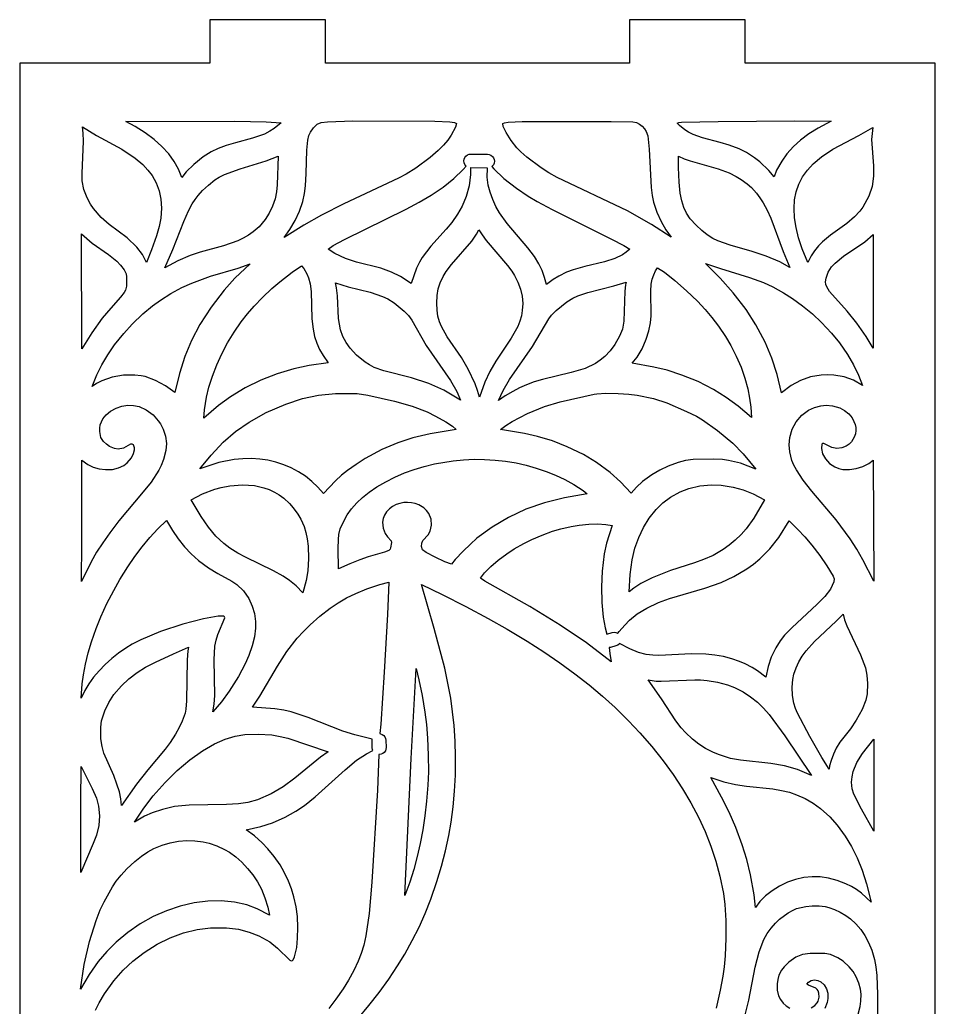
# Model space of a CAD drawing. Header units: millimetres. Extents: x 10 to 410, y 18 to 283.
# Drawn here: x 148 to 211.3, y 214.7 to 283 of the extents above; entities that cross this region are included whole.
import ezdxf

# ---------------------------------------------------------------- set-up
doc = ezdxf.new("R2010")
doc.units = ezdxf.units.MM
doc.layers.add('CUT', color=1, linetype='Continuous')

msp = doc.modelspace()

# ---------------------------------------------------------------- linework, layer by layer
at = {"layer": 'CUT'}
for points in [[(161.134, 160), (161.134, 157), (169.134, 157), (169.134, 160), (190.134, 160), (190.134, 157), (198.134, 157), (198.134, 160), (211.2679, 160), (211.2679, 280), (198.134, 280), (198.134, 283), (190.134, 283), (190.134, 280), (169.134, 280), (169.134, 283), (161.134, 283), (161.134, 280), (148, 280), (148, 160)], [(157.2808, 274.7212), (156.6661, 275.1821), (155.9837, 275.6144), (155.3217, 275.9719), (162.8561, 275.9832), (165.0272, 275.9405), (166.0571, 275.8722), (165.5849, 275.4819), (165.2912, 275.2901), (164.9189, 275.0976), (164.0908, 274.8135), (162.9035, 274.4998), (162.2739, 274.3048), (161.7227, 274.0934), (161.2324, 273.8567), (160.6715, 273.5095), (160.0217, 272.9943), (159.5031, 272.4834), (159.204, 272.0912), (158.9763, 272.6696), (158.68, 273.2016), (158.2945, 273.7251), (157.8268, 274.2329)], [(167.6863, 270.9759), (167.758, 271.5182), (167.7999, 272.3609), (167.8278, 273.9734), (167.9002, 274.6811), (167.979, 274.9875), (168.0892, 275.2369), (168.2976, 275.5316), (168.5488, 275.7842), (168.825, 275.8925), (169.2587, 275.9521), (171.0237, 275.9996), (176.6963, 275.9811), (177.7204, 275.9328), (178.0468, 275.8855), (178.1786, 275.8348), (178.1023, 275.5696), (177.8228, 275.024), (177.5832, 274.6692), (177.2851, 274.3179), (176.9154, 273.9475), (176.3712, 273.4742), (175.3672, 272.739), (174.6934, 272.3236), (174.1663, 272.046), (170.3865, 270.2598), (168.8506, 269.4921), (167.6218, 268.8026), (166.2702, 267.9339), (166.674, 268.4928), (167.0308, 269.1118), (167.3291, 269.7687), (167.5576, 270.4379)], [(184.0374, 272.7525), (183.0474, 273.4951), (182.6345, 273.8633), (182.3619, 274.1461), (181.9582, 274.66), (181.6124, 275.1969), (181.4077, 275.6201), (181.3904, 275.8329), (181.4939, 275.8813), (181.7556, 275.9209), (182.7161, 275.9593), (188.8744, 275.9659), (190.3588, 275.9306), (190.6239, 275.8892), (190.833, 275.7845), (191.01, 275.6436), (191.1685, 275.4672), (191.3006, 275.2638), (191.4135, 274.9725), (191.4945, 274.0493), (191.6285, 271.3899), (191.6957, 270.8534), (191.8055, 270.3769), (192.0312, 269.7036), (192.3187, 269.0602), (192.6585, 268.4655), (193.0246, 267.959), (191.6606, 268.8389), (190.0062, 269.7839), (185.1478, 272.1), (184.5541, 272.4233)], [(204.0781, 275.9906), (203.1812, 275.5081), (202.5319, 275.1011), (201.9591, 274.6745), (201.4628, 274.228), (201.0171, 273.7264), (200.6607, 273.2216), (200.3072, 272.5972), (200.1329, 272.1321), (199.777, 272.5721), (199.1558, 273.1686), (198.7876, 273.4606), (198.2192, 273.8157), (197.7218, 274.0631), (197.0316, 274.3321), (196.4069, 274.523), (195.193, 274.8397), (194.5348, 275.0552), (194.2269, 275.2187), (193.9602, 275.3983), (193.5938, 275.6875), (193.4214, 275.8591), (193.5585, 275.9007), (193.7421, 275.9107), (196.2709, 275.9553), (201.559, 276)], [(156.8542, 272.6101), (157.1463, 272.2228), (157.4304, 271.7141), (157.6289, 271.1724), (157.7463, 270.5904), (157.786, 269.9618), (157.7482, 269.2817), (157.6427, 268.7094), (157.451, 268.0472), (157.1047, 267.0848), (156.7481, 266.2121), (156.6497, 266.4555), (156.4824, 266.7607), (156.0846, 267.2798), (155.4191, 267.9093), (154.1778, 268.8421), (153.6265, 269.3327), (153.0971, 269.9407), (152.8837, 270.2556), (152.6497, 270.6899), (152.434, 271.2611), (152.3172, 271.8562), (152.3103, 272.3795), (152.4002, 274.6109), (152.3911, 275.1501), (152.3392, 275.5952), (153.3113, 274.9967), (155.0558, 274.0436), (155.9718, 273.434), (156.5016, 272.9834)], [(202.0753, 267.1577), (201.8238, 267.919), (201.6457, 268.6373), (201.5409, 269.3137), (201.5091, 269.95), (201.5498, 270.5477), (201.6627, 271.1089), (201.8478, 271.636), (202.1054, 272.1316), (202.4363, 272.5979), (202.8413, 273.0369), (203.4056, 273.5257), (204.1951, 274.0471), (205.9935, 275.0054), (206.9585, 275.5603), (206.8581, 274.7084), (207.0035, 272.9), (207.01, 272.1799), (206.9129, 271.4612), (206.6869, 270.8035), (206.267, 270.0409), (206.0517, 269.7567), (205.6984, 269.3743), (205.1594, 268.9004), (204.0338, 268.0952), (203.4663, 267.6326), (203.1909, 267.3553), (202.9225, 267.0234), (202.6951, 266.6773), (202.4532, 266.225)], [(160.1149, 270.5738), (160.3245, 270.8503), (160.639, 271.1959), (161.0441, 271.5716), (161.4798, 271.9241), (161.7806, 272.1123), (162.1423, 272.2897), (163.241, 272.7009), (165.0325, 273.2343), (165.8467, 273.5693), (165.7897, 271.578), (165.7426, 271.09), (165.6483, 270.6224), (165.4739, 270.1059), (165.2442, 269.6261), (164.961, 269.1844), (164.534, 268.6885), (164.1356, 268.3387), (163.8046, 268.1048), (163.4468, 267.896), (163.0624, 267.7135), (162.091, 267.3681), (160.4781, 266.9196), (159.7676, 266.6885), (158.9169, 266.3311), (158.015, 265.8525), (158.57, 267.121), (159.3382, 269.0476), (159.6656, 269.7921), (159.9189, 270.2678)], [(183.862, 266.1318), (183.5621, 266.624), (183.1154, 267.2302), (181.6853, 268.9026), (181.152, 269.6459), (180.9113, 270.0803), (180.6916, 270.5746), (180.5118, 271.0663), (180.3803, 271.5554), (180.308, 272.1043), (180.3158, 272.7394), (179.1619, 272.7535), (179.1572, 272.7542), (179.1469, 272.2882), (179.0471, 271.5049), (178.8616, 270.7885), (178.5792, 270.1107), (178.261, 269.5552), (177.8596, 268.9913), (177.4739, 268.5241), (176.4103, 267.3384), (175.8154, 266.5533), (175.6244, 266.2397), (175.4173, 265.8242), (175.0386, 264.7621), (174.303, 265.2547), (173.6849, 265.5527), (172.9439, 265.8124), (171.2826, 266.2421), (170.5178, 266.4832), (169.7712, 266.8399), (169.3139, 267.1471), (169.6483, 267.3781), (170.4416, 267.8143), (174.6931, 269.9096), (175.6077, 270.3912), (176.4375, 270.8748), (177.2603, 271.4294), (177.9974, 272.0238), (178.6501, 272.6382), (178.8551, 272.874), (178.8243, 272.8983), (178.7492, 272.9986), (178.7027, 273.1149), (178.6878, 273.2394), (178.7057, 273.3634), (178.7551, 273.4786), (178.8326, 273.577), (178.9329, 273.6521), (179.0492, 273.6986), (179.1737, 273.7135), (180.3275, 273.6994), (180.4515, 273.6815), (180.5667, 273.6321), (180.6652, 273.5546), (180.7402, 273.4543), (180.7868, 273.3379), (180.8016, 273.2135), (180.7837, 273.0895), (180.7344, 272.9743), (180.6569, 272.8759), (180.6312, 272.8566), (180.7661, 272.689), (181.4631, 272.0276), (182.3289, 271.3432), (183.1318, 270.7987), (183.765, 270.429), (184.7978, 269.8823), (188.9045, 267.8353), (189.7434, 267.3806), (190.1518, 267.1255), (189.9118, 266.9274), (189.645, 266.7548), (189.1288, 266.4912), (188.3995, 266.2678), (187.0409, 265.9376), (186.2465, 265.7125), (185.7929, 265.5479), (185.2586, 265.2729), (184.865, 265.0316), (184.4046, 264.7032), (184.2744, 265.1867), (184.1015, 265.6495)], [(197.512, 272.1698), (197.8514, 271.9624), (198.2696, 271.6512), (198.5586, 271.3908), (198.9128, 271.0056), (199.1559, 270.6871), (199.3807, 270.342), (199.6531, 269.8391), (199.8958, 269.2852), (200.7611, 266.9809), (201.2297, 265.8702), (200.5367, 266.2543), (199.5886, 266.6459), (198.6232, 266.9648), (197.0909, 267.403), (196.2328, 267.7153), (195.9002, 267.8783), (195.508, 268.124), (195.127, 268.4251), (194.7367, 268.7848), (194.3377, 269.2378), (194.0881, 269.6149), (193.8927, 270.0228), (193.7452, 270.4781), (193.6402, 270.9974), (193.5611, 271.7599), (193.5285, 272.7772), (193.5343, 273.5742), (193.9121, 273.3916), (194.3414, 273.234), (196.2746, 272.6803), (197.0232, 272.4132)], [(177.5394, 261.0819), (177.1391, 261.7979), (177.0096, 262.1105), (176.8962, 262.5119), (176.8373, 262.9287), (176.8204, 263.3955), (176.8421, 263.9213), (176.9144, 264.3863), (177.0485, 264.8188), (177.2571, 265.248), (177.4708, 265.5846), (177.8429, 266.0738), (179.2366, 267.6971), (179.5672, 268.1632), (179.7364, 268.484), (179.9511, 268.13), (180.2394, 267.7371), (181.7012, 266.0082), (181.9964, 265.6243), (182.1885, 265.3229), (182.4309, 264.8466), (182.6062, 264.3631), (182.7146, 263.8748), (182.756, 263.3834), (182.7305, 262.8908), (182.6672, 262.5213), (182.5659, 262.153), (182.4264, 261.7869), (181.9664, 260.9798), (180.9092, 259.3956), (180.4764, 258.6819), (180.1321, 257.9472), (179.7667, 256.8984), (179.6426, 257.3575), (179.4708, 257.8304), (178.9886, 258.8441), (178.5211, 259.6337)], [(154.7041, 266.311), (154.9693, 266.0394), (155.2237, 265.696), (155.3437, 265.4253), (155.3794, 265.2154), (155.3736, 264.5778), (155.3037, 264.3095), (155.2102, 264.1317), (154.9652, 263.8091), (154.29, 263.0662), (153.7031, 262.3712), (152.9694, 261.3578), (152.2935, 260.2371), (152.2553, 268.1981), (153.0083, 267.5538), (154.137, 266.7716)], [(203.7753, 264.5252), (203.7114, 264.7018), (203.6889, 264.8702), (203.7242, 265.1411), (203.8796, 265.5565), (204.1041, 265.9037), (204.3497, 266.1717), (204.9217, 266.643), (206.4103, 267.6474), (206.9824, 268.1421), (206.9814, 262.862), (206.9695, 260.2869), (206.4891, 261.1032), (205.841, 262.0211), (205.1734, 262.849), (203.9639, 264.2188)], [(155.1843, 261.3105), (155.775, 261.9572), (156.5111, 262.6614), (157.1718, 263.2092), (157.7342, 263.6167), (158.4478, 264.0647), (159.2109, 264.4738), (159.8836, 264.7844), (161.1753, 265.2723), (163.0844, 265.8324), (163.9233, 266.1214), (162.8688, 265.1234), (162.1239, 264.3028), (161.227, 263.1273), (160.4483, 261.9198), (159.8731, 260.8293), (159.406, 259.7109), (159.036, 258.5412), (158.7212, 257.2174), (158.0768, 257.693), (157.3886, 258.0617), (156.6745, 258.32), (156.396, 258.3808), (155.9508, 258.4323), (155.1711, 258.4156), (154.3948, 258.2782), (153.6797, 258.0312), (153.3044, 257.8359), (153.0094, 257.6338), (153.3289, 258.4395), (153.6651, 259.1299), (154.0768, 259.8275), (154.5547, 260.5212)], [(161.6109, 259.1307), (161.9644, 259.9027), (162.368, 260.6624), (162.8167, 261.4006), (163.3056, 262.1083), (163.7401, 262.6685), (164.196, 263.1962), (164.7819, 263.7976), (165.4216, 264.4055), (165.9625, 264.8703), (166.8228, 265.5403), (167.4729, 265.99), (167.6294, 265.8056), (167.8399, 265.4295), (167.9603, 265.1429), (168.069, 264.746), (168.1284, 264.2018), (168.1806, 262.3264), (168.2669, 261.6108), (168.3789, 261.0961), (168.5302, 260.6298), (168.7259, 260.1942), (168.9678, 259.7813), (169.3196, 259.2708), (167.992, 259.0893), (166.9487, 258.8695), (165.7868, 258.5253), (164.6622, 258.0849), (163.5875, 257.5536), (162.5725, 256.9358), (161.7382, 256.3258), (160.7161, 255.456), (160.7692, 256.0286), (160.9134, 256.9067), (161.0733, 257.5857), (161.3122, 258.3553)], [(191.5924, 262.0495), (191.6305, 262.5264), (191.6085, 264.2304), (191.6378, 264.7195), (191.7073, 265.0546), (191.8122, 265.3625), (191.9348, 265.6358), (192.078, 265.8529), (192.5485, 265.5468), (193.261, 264.9746), (194.0742, 264.2599), (194.8387, 263.5287), (195.3604, 262.9713), (195.8392, 262.403), (196.2833, 261.8181), (196.7687, 261.0976), (197.132, 260.4847), (197.5171, 259.738), (197.8447, 258.9833), (198.1126, 258.2248), (198.319, 257.4671), (198.4426, 256.8393), (198.521, 256.2176), (198.5601, 255.4878), (197.6483, 256.2808), (196.8268, 256.8886), (195.9509, 257.4332), (194.8888, 257.976), (193.7656, 258.4324), (192.7385, 258.758), (191.8277, 258.9809), (190.3307, 259.2578), (190.67, 259.6583), (191.0089, 260.2357), (191.2999, 260.9152), (191.4783, 261.4872)], [(198.1899, 262.968), (197.3073, 264.1226), (196.4036, 265.1396), (195.38, 266.1514), (196.4197, 265.7878), (198.4264, 265.176), (199.3977, 264.8253), (200.0373, 264.5251), (200.7889, 264.1103), (201.3982, 263.7229), (202.1044, 263.2123), (202.7786, 262.6564), (203.4156, 262.0607), (204.1049, 261.322), (204.6437, 260.6572), (205.2046, 259.8524), (205.6214, 259.1431), (205.974, 258.4217), (206.2518, 257.7148), (205.6283, 258.0809), (204.9673, 258.3135), (204.2611, 258.432), (203.8239, 258.4495), (203.3859, 258.427), (202.6529, 258.2995), (201.9509, 258.0597), (201.3195, 257.7175), (200.6364, 257.204), (200.3423, 258.4767), (199.982, 259.5984), (199.5163, 260.702), (198.8764, 261.905)], [(173.8654, 263.4247), (174.569, 262.8387), (174.855, 262.5486), (175.0946, 262.2269), (176.0875, 260.4788), (177.7652, 258.0624), (178.203, 257.2978), (178.4551, 256.6895), (177.2986, 257.3892), (176.2685, 257.854), (175.0767, 258.2404), (173.1654, 258.7206), (172.5035, 258.9599), (172.1681, 259.1261), (171.8598, 259.318), (171.2624, 259.8082), (170.8238, 260.2814), (170.5475, 260.6774), (170.332, 261.0998), (170.1729, 261.5595), (170.0316, 262.3424), (169.9637, 263.9032), (169.8942, 264.4559), (169.8168, 264.8058), (170.6886, 264.5355), (172.2197, 264.1565), (173.0729, 263.8624), (173.4311, 263.6909)], [(184.7568, 262.5733), (185.0632, 262.8851), (185.807, 263.5023), (186.22, 263.7557), (186.5615, 263.9129), (187.2669, 264.1456), (189.056, 264.5922), (189.9133, 264.8568), (189.8691, 264.6743), (189.8274, 264.2272), (189.7447, 262.167), (189.6479, 261.5998), (189.4557, 261.111), (189.1319, 260.5352), (188.8084, 260.0986), (188.4351, 259.7129), (188.1221, 259.4563), (187.7803, 259.2278), (187.0716, 258.8801), (186.0981, 258.5997), (184.1248, 258.1302), (183.5404, 257.9538), (183.0202, 257.7619), (182.5385, 257.5453), (182.0645, 257.2929), (181.5554, 256.9826), (181.0966, 256.6639), (181.4094, 257.3522), (181.8487, 258.1176), (183.4431, 260.4057), (184.5679, 262.3198)], [(165.0371, 255.8362), (166.378, 256.4242), (167.531, 256.8089), (168.6483, 257.0483), (169.8091, 257.1599), (171.3121, 257.1536), (172.0548, 257.049), (173.8942, 256.6361), (175.1197, 256.2885), (176.1498, 255.8823), (176.7249, 255.5924), (177.4391, 255.1846), (177.8954, 254.887), (178.1683, 254.6607), (176.3662, 254.3559), (175.1641, 254.081), (174.13, 253.7533), (173.0304, 253.2822), (171.8783, 252.6583), (171.2402, 252.2526), (170.6504, 251.8345), (170.2396, 251.5079), (169.8158, 251.1234), (168.9803, 250.2357), (168.5952, 250.6757), (168.1801, 251.0727), (167.736, 251.4311), (167.258, 251.743), (166.7588, 252.0092), (166.24, 252.23), (165.7034, 252.4049), (165.1512, 252.534), (164.5852, 252.6169), (164.0075, 252.6535), (163.4202, 252.6438), (162.8249, 252.5874), (161.7687, 252.3757), (160.451, 251.9421), (161.2185, 252.888), (162.06, 253.7788), (162.9195, 254.5212), (163.8613, 255.1808)], [(184.8194, 253.8725), (183.7788, 254.1906), (182.8838, 254.3898), (181.2153, 254.6563), (181.5875, 254.9395), (182.0251, 255.2172), (183.0923, 255.7717), (184.2737, 256.2557), (185.3466, 256.5771), (187.6936, 257.1136), (187.8819, 257.1365), (188.5133, 257.1685), (189.3496, 257.1651), (190.0862, 257.1153), (190.6599, 257.0415), (191.7976, 256.7991), (192.7161, 256.5004), (194.0791, 255.9216), (194.7578, 255.5855), (195.1796, 255.3423), (196.2297, 254.5982), (197.2698, 253.7218), (197.9943, 252.9849), (198.8727, 251.9287), (197.7983, 252.3345), (196.9879, 252.5283), (196.5595, 252.5812), (195.9167, 252.616), (194.5386, 252.5922), (194.004, 252.5205), (193.499, 252.3898), (192.8056, 252.1252), (192.236, 251.8559), (191.6826, 251.5277), (191.0416, 251.0649), (190.6214, 250.6886), (190.2447, 250.2682), (189.5087, 251.0542), (188.7972, 251.6974), (187.8607, 252.381), (186.9513, 252.9258), (185.8381, 253.4718)], [(153.4819, 251.9481), (153.9262, 251.8955), (154.3989, 251.911), (154.8205, 252.0064), (155.2014, 252.1856), (155.4319, 252.3558), (155.7235, 252.6988), (155.8662, 252.9955), (155.9296, 253.262), (155.9302, 253.3874), (155.8514, 253.5944), (155.7642, 253.6591), (155.6518, 253.6556), (155.1595, 253.3841), (154.8065, 253.3136), (154.5574, 253.347), (154.204, 253.4941), (153.9845, 253.6502), (153.7899, 253.8359), (153.5989, 254.116), (153.5307, 254.521), (153.5309, 254.763), (153.5673, 254.9877), (153.6399, 255.2012), (153.7479, 255.4032), (153.9758, 255.6821), (154.2814, 255.9284), (154.6626, 256.136), (155.0629, 256.276), (155.4605, 256.3405), (155.8537, 256.3307), (156.2406, 256.247), (156.7435, 256.0204), (157.2099, 255.6745), (157.5718, 255.2749), (157.7225, 255.0528), (157.9077, 254.6984), (158.0729, 254.2001), (158.1376, 253.6909), (158.0996, 253.2077), (157.9428, 252.5866), (157.7742, 252.1714), (157.6083, 251.8495), (157.0705, 251.0314), (156.5391, 250.3604), (154.8552, 248.3593), (154.2169, 247.5221), (153.7337, 246.8353), (153.3063, 246.1723), (152.9295, 245.5255), (152.2606, 244.16), (152.2902, 246.8849), (152.2931, 252.5552), (152.7042, 252.2523), (153.0759, 252.0665)], [(202.7484, 250.3991), (202.1443, 251.1667), (201.6749, 251.8664), (201.495, 252.2077), (201.3623, 252.5308), (201.2091, 253.1117), (201.1698, 253.6168), (201.2168, 254.1075), (201.3863, 254.6857), (201.6661, 255.2068), (202.0421, 255.6511), (202.5, 255.9996), (202.9159, 256.1968), (203.3686, 256.3115), (203.7286, 256.3377), (204.1614, 256.3036), (204.6744, 256.1604), (205.006, 255.9836), (205.2884, 255.7502), (205.5184, 255.4615), (205.652, 255.2258), (205.739, 255.0069), (205.7822, 254.7972), (205.7844, 254.5864), (205.7462, 254.3634), (205.6667, 254.1264), (205.4761, 253.8164), (205.31, 253.6494), (205.1194, 253.517), (204.8017, 253.389), (204.465, 253.3525), (204.1296, 253.4152), (203.5626, 253.702), (203.4933, 253.6954), (203.4366, 253.6444), (203.397, 253.3634), (203.4764, 252.9875), (203.6737, 252.6364), (203.9685, 252.3198), (204.3311, 252.0752), (204.5988, 251.967), (204.8889, 251.9072), (205.3434, 251.895), (205.8127, 251.9626), (206.2621, 252.1006), (206.6721, 252.3063), (206.9811, 252.5436), (207.0141, 244.1838), (206.2696, 245.6605), (205.8456, 246.3825), (205.3793, 247.1032), (204.4217, 248.4088)], [(170.6296, 248.7553), (170.9331, 249.1793), (171.2883, 249.5848), (171.6955, 249.9717), (172.1552, 250.3402), (172.6674, 250.6902), (173.2956, 251.0578), (173.9312, 251.3782), (174.5875, 251.6616), (175.262, 251.908), (175.9521, 252.1172), (176.6552, 252.2892), (177.9453, 252.505), (178.671, 252.5728), (179.3998, 252.6032), (180.1292, 252.5964), (180.8566, 252.5522), (181.5793, 252.4708), (182.2947, 252.3519), (183.0003, 252.1958), (183.6934, 252.0024), (184.3716, 251.7716), (185.0321, 251.5034), (185.6723, 251.1981), (186.2898, 250.8556), (186.9268, 250.4436), (187.2032, 250.2219), (185.6496, 249.9507), (184.2706, 249.6013), (182.9782, 249.147), (181.7709, 248.5865), (180.6438, 247.9179), (179.5954, 247.1402), (179.139, 246.7452), (178.6357, 246.2602), (178.0916, 245.677), (177.8352, 245.3447), (177.3786, 245.5135), (176.702, 245.8284), (176.0866, 246.1578), (175.8253, 246.3413), (175.7649, 246.5761), (175.7809, 246.8039), (175.8673, 246.9875), (176.2215, 247.3781), (176.3575, 247.6403), (176.4542, 248.0508), (176.4273, 248.4711), (176.27, 248.8686), (176.1197, 249.0735), (175.9286, 249.2528), (175.5838, 249.4591), (175.3344, 249.5492), (175.0722, 249.6044), (174.8029, 249.6246), (174.532, 249.6093), (174.2651, 249.5579), (174.0078, 249.4697), (173.7662, 249.3437), (173.5469, 249.1793), (173.3558, 248.9748), (173.2107, 248.7437), (173.1197, 248.5067), (173.0752, 248.2502), (173.1072, 247.8506), (173.2536, 247.4766), (173.407, 247.2531), (173.6623, 246.9679), (173.6957, 246.8577), (173.6303, 246.4733), (173.588, 246.3817), (173.5076, 246.3094), (173.2059, 246.1813), (172.0759, 245.8565), (171.5136, 245.6638), (170.8188, 245.3868), (170.028, 245.0254), (170.0026, 246.4463), (170.0163, 247.0585), (170.0543, 247.4065), (170.1526, 247.7981), (170.3218, 248.1995)], [(162.5107, 246.4653), (162.1027, 246.7744), (161.5481, 247.2954), (161.0332, 247.9119), (160.5263, 248.6538), (159.8402, 249.8026), (160.6372, 250.2242), (161.4876, 250.5423), (161.9272, 250.6605), (162.5181, 250.7735), (163.3922, 250.8442), (164.2193, 250.7911), (164.8687, 250.6436), (165.2428, 250.5076), (165.599, 250.3386), (165.9358, 250.1376), (166.2524, 249.9061), (166.64, 249.5521), (166.9033, 249.2543), (167.2151, 248.8166), (167.4178, 248.4596), (167.6435, 247.9475), (167.7777, 247.5383), (167.8699, 247.1056), (167.9286, 246.594), (167.9521, 245.744), (167.8979, 244.8822), (167.7941, 244.2258), (167.5672, 243.3752), (167.0955, 243.8511), (166.6473, 244.2191), (166.204, 244.5178), (165.5354, 244.9023), (163.598, 245.832), (163.0813, 246.1068)], [(191.9822, 249.133), (192.4511, 249.5947), (192.9683, 249.9847), (193.6443, 250.3574), (194.2469, 250.5877), (195.0083, 250.7663), (195.8017, 250.8371), (196.4797, 250.8126), (197.3045, 250.6815), (197.9938, 250.4866), (198.6785, 250.2129), (199.4569, 249.8023), (198.7355, 248.5455), (198.1976, 247.789), (197.856, 247.4138), (197.4435, 247.0218), (197.0248, 246.667), (196.6004, 246.3587), (195.9114, 245.9609), (195.2476, 245.6678), (194.6311, 245.445), (192.964, 244.9171), (191.6989, 244.4174), (190.9185, 244.0154), (190.4423, 243.7026), (190.1057, 243.4432), (190.1804, 244.6327), (190.3223, 245.6511), (190.5143, 246.4519), (190.7737, 247.1931), (191.1026, 247.882), (191.5036, 248.5254)], [(152.9594, 239.9932), (153.2853, 240.9163), (153.6071, 241.7102), (154.0282, 242.6321), (154.4944, 243.5411), (154.9271, 244.3034), (155.4663, 245.1656), (155.955, 245.8753), (156.4655, 246.5521), (156.9949, 247.1907), (157.5404, 247.7857), (158.145, 248.3842), (158.5525, 247.6791), (158.9447, 247.0977), (159.3745, 246.561), (159.8446, 246.0681), (160.3621, 245.612), (161.0523, 245.1066), (161.6942, 244.7116), (162.6659, 244.1814), (163.0105, 243.9472), (163.4673, 243.5152), (163.8214, 242.986), (164.0611, 242.4563), (164.2169, 241.9393), (164.2923, 241.3944), (164.2944, 240.9364), (164.2235, 240.3347), (164.0701, 239.6986), (163.8331, 239.027), (163.5831, 238.4635), (163.115, 237.5865), (162.4825, 236.5746), (161.939, 235.8353), (161.3342, 235.154), (161.4263, 235.6781), (161.4736, 236.2763), (161.4446, 238.7381), (161.4906, 239.6731), (161.5654, 240.0889), (161.6836, 240.4805), (162.1836, 241.6529), (162.1536, 241.7203), (162.0981, 241.7506), (161.7125, 241.7491), (160.6926, 241.5796), (159.262, 241.216), (157.726, 240.7059), (156.3574, 240.1257), (155.7712, 239.822), (155.33, 239.5565), (154.8321, 239.2098), (154.3542, 238.8274), (153.9036, 238.4166), (153.4851, 237.9826), (153.1071, 237.5337), (152.774, 237.075), (152.4934, 236.6145), (152.2332, 236.098), (152.3137, 237.0889), (152.3942, 237.6939), (152.5362, 238.4427), (152.7255, 239.2109)], [(194.4288, 239.158), (192.1631, 239.0472), (191.7519, 239.0596), (191.291, 239.114), (190.7702, 239.2483), (190.1592, 239.4973), (189.4571, 239.8782), (189.4196, 239.8284), (189.3209, 239.7512), (189.2055, 239.7023), (188.8249, 239.5967), (188.7399, 239.5847), (188.7753, 239.1659), (188.881, 238.5985), (187.1703, 239.9036), (185.3452, 241.1372), (183.2463, 242.422), (180.1391, 244.1892), (179.8354, 244.3914), (180.1093, 244.7431), (180.5607, 245.1956), (181.0726, 245.6384), (181.6649, 246.0784), (182.1709, 246.407), (182.8354, 246.7857), (183.3871, 247.0605), (184.0937, 247.3659), (184.8107, 247.6255), (185.3853, 247.798), (186.097, 247.9665), (186.6553, 248.0614), (187.3313, 248.1275), (187.9308, 248.1348), (188.4968, 248.0991), (188.9421, 248.0169), (188.5513, 246.795), (188.3893, 246.0604), (188.2454, 244.8682), (188.1992, 243.7929), (188.227, 242.708), (188.3216, 241.693), (188.4523, 240.9398), (188.5683, 240.5217), (188.9489, 240.6273), (189.073, 240.6448), (189.1973, 240.6295), (189.3135, 240.5826), (189.3278, 240.5718), (189.4173, 240.6962), (189.8071, 241.1464), (190.1342, 241.4737), (190.6578, 241.9078), (191.3324, 242.3189), (192.1473, 242.7029), (192.897, 242.9852), (195.3439, 243.7027), (196.483, 244.0957), (197.3587, 244.4937), (198.2515, 245.0344), (198.7093, 245.3642), (199.1373, 245.719), (199.8276, 246.4135), (200.4474, 247.2069), (201.162, 248.3603), (201.7782, 247.757), (202.2529, 247.2406), (202.7324, 246.6714), (203.2849, 245.9555), (203.7779, 245.2464), (204.2116, 244.5325), (204.2914, 244.3399), (204.2559, 244.1314), (204.0225, 243.6213), (203.6424, 243.1132), (203.1192, 242.5818), (201.3482, 240.9569), (200.8551, 240.4375), (200.5482, 240.0527), (200.2418, 239.5705), (199.9311, 238.9276), (199.7172, 238.2879), (199.5663, 237.5501), (198.9798, 237.9747), (198.6244, 238.1979), (198.1292, 238.4589), (197.7394, 238.6282), (197.1998, 238.8162), (196.6358, 238.9627), (196.042, 239.0689), (195.4197, 239.1345)], [(201.3793, 236.8369), (201.4187, 237.3724), (201.4914, 237.7367), (201.652, 238.1874), (201.8436, 238.608), (202.0658, 238.9908), (202.3436, 239.3696), (202.9214, 240.0012), (204.429, 241.4226), (204.9036, 241.9076), (205.0074, 241.5102), (205.162, 241.0905), (206.1027, 239.079), (206.4416, 238.192), (206.5421, 237.6706), (206.5871, 237.0953), (206.5626, 236.3985), (206.479, 235.9389), (206.225, 235.3103), (205.8112, 234.569), (205.4032, 233.9712), (204.6829, 233.0433), (204.4301, 232.6412), (204.2354, 232.2227), (204.0715, 231.7844), (203.9657, 231.398), (203.94, 231.1703), (203.4331, 231.9864), (202.5996, 233.4446), (201.7515, 235.0465), (201.6101, 235.3649), (201.4988, 235.7377), (201.4062, 236.2793)], [(153.6387, 234.5267), (153.8698, 235.2091), (154.155, 235.7872), (154.5106, 236.3351), (155.0281, 236.9499), (155.533, 237.4243), (156.1034, 237.8621), (156.6945, 238.2354), (157.3721, 238.5822), (158.6179, 239.163), (159.6649, 239.603), (159.6045, 239.3582), (159.5612, 238.7275), (159.5201, 235.9072), (159.4827, 235.3357), (159.4198, 235.0459), (159.2209, 234.5084), (159.0113, 234.0545), (158.7604, 233.5981), (158.3893, 233.0251), (158.0469, 232.5655), (156.8585, 231.1413), (156.0741, 230.1506), (155.0233, 228.6562), (154.987, 229.1367), (154.8848, 229.6059), (154.7181, 230.1409), (154.4905, 230.7328), (153.8213, 232.2939), (153.685, 232.745), (153.605, 233.273), (153.594, 234.0768)], [(176.0006, 235.1141), (176.1037, 234.2758), (176.1778, 233.325), (176.2272, 232.1482), (176.2364, 230.9868), (176.209, 230.0748), (176.1184, 228.9698), (176.0001, 227.9472), (175.8533, 226.9722), (175.6764, 226.0359), (175.4678, 225.1292), (175.2252, 224.243), (174.9469, 223.368), (174.6099, 222.4449), (175.0454, 231.9098), (175.3963, 238.1452), (175.5908, 237.3632), (175.8091, 236.2784)], [(195.4984, 237.3102), (196.223, 237.1894), (196.9091, 237.0136), (197.4013, 236.8272), (198.001, 236.5144), (198.5085, 236.1832), (198.987, 235.8139), (199.4083, 235.4004), (199.7945, 234.9501), (200.8732, 233.4757), (202.7116, 230.7311), (201.7517, 231.1601), (200.8556, 231.411), (199.9026, 231.5736), (197.8117, 231.8033), (197.118, 231.92), (196.2806, 232.1859), (195.8862, 232.3542), (195.3871, 232.6139), (194.9206, 232.9133), (194.4884, 233.2514), (194.0061, 233.7066), (193.7024, 234.0364), (193.3384, 234.5167), (192.3465, 236.0413), (191.43, 237.3533), (191.971, 237.2737), (192.3203, 237.2576), (194.6478, 237.351), (195.0441, 237.3493)], [(159.7551, 231.8178), (160.6204, 232.4394), (161.4625, 232.9255), (162.2029, 233.2462), (162.8831, 233.4565), (163.566, 233.5718), (164.4858, 233.6022), (165.4263, 233.5434), (166.0079, 233.4454), (166.5226, 233.3123), (169.312, 232.3862), (168.7836, 232.0102), (167.0133, 230.5477), (166.2034, 229.9455), (165.3754, 229.4671), (164.4286, 229.0592), (163.7565, 228.8686), (163.1161, 228.7792), (162.2839, 228.7347), (159.7091, 228.6863), (158.6988, 228.5853), (157.8668, 228.3923), (157.1567, 228.1589), (156.627, 227.922), (155.9201, 227.5227), (156.5703, 228.4831), (157.23, 229.3311), (158.0392, 230.2445), (158.8876, 231.0798)], [(205.5201, 230.6407), (205.6034, 231.0105), (205.8538, 231.6355), (206.2398, 232.2527), (207.0214, 233.25), (207.0212, 228.9575), (207.0193, 226.8986), (206.1707, 228.4175), (205.6532, 229.4494), (205.5262, 229.8215), (205.4879, 230.2802)], [(153.4518, 228.6185), (153.508, 227.9556), (153.4653, 227.2851), (153.2949, 226.6084), (153.0787, 226.0365), (152.2259, 224.0335), (152.2223, 228.9446), (152.2534, 231.3521), (153.0047, 229.8473), (153.2961, 229.1744)], [(200.6503, 229.7117), (201.1923, 229.578), (201.6859, 229.4101), (202.2708, 229.1425), (202.8297, 228.8175), (203.3299, 228.4619), (203.9837, 227.8824), (204.5004, 227.3104), (205.0518, 226.5553), (205.4798, 225.8334), (205.8662, 225.0429), (206.2103, 224.1843), (206.5117, 223.2584), (206.8506, 221.9911), (206.1641, 222.5961), (205.817, 222.8626), (205.4788, 223.0686), (205.0901, 223.2529), (204.4854, 223.4823), (203.9001, 223.6391), (203.3264, 223.7237), (202.7567, 223.7359), (202.187, 223.6774), (201.6, 223.5473), (201.0542, 223.3562), (200.5128, 223.0924), (199.9982, 222.7707), (199.5368, 222.4088), (199.1509, 222.0223), (198.8521, 221.6196), (198.7602, 222.4922), (198.5121, 223.8634), (198.2524, 224.9226), (197.929, 225.9555), (197.4809, 227.1436), (197.0153, 228.2052), (196.4948, 229.2506), (195.7561, 230.5915), (196.6589, 230.2944), (197.4547, 230.1119), (198.2196, 230.0019), (200.0372, 229.817)], [(153.8284, 222.0117), (154.4007, 223.043), (154.6581, 223.4247), (155.0002, 223.8511), (155.4023, 224.2804), (155.9562, 224.7913), (156.4139, 225.1562), (156.8608, 225.4615), (157.2739, 225.6883), (157.8341, 225.9176), (158.4, 226.0855), (158.9685, 226.1922), (159.5371, 226.238), (160.103, 226.2227), (160.6638, 226.1466), (161.0794, 226.0495), (161.6249, 225.8668), (162.1578, 225.6231), (162.4877, 225.4308), (162.9234, 225.1152), (163.3451, 224.7415), (163.7429, 224.32), (164.1074, 223.8613), (164.4287, 223.3761), (164.6976, 222.875), (164.9439, 222.2731), (165.1467, 221.6288), (165.257, 221.0902), (164.4111, 221.5278), (163.7031, 221.7913), (162.8362, 221.9902), (161.9296, 222.0786), (160.9966, 222.0594), (160.0483, 221.9362), (159.0959, 221.713), (158.149, 221.3923), (157.2215, 220.9789), (156.323, 220.4756), (155.4648, 219.8856), (154.659, 219.2133), (154.0157, 218.5715), (153.4265, 217.8738), (152.7981, 216.9701), (152.1984, 215.9745), (152.4549, 217.6812), (152.816, 219.2568), (153.2768, 220.7092), (153.567, 221.44)]]:
    msp.add_lwpolyline(points, close=True, dxfattribs=at)
for points in [[(153.2284, 214.5196), (153.4955, 215.0286), (153.8599, 215.6388), (154.5091, 216.5479), (155.1381, 217.2674), (155.8182, 217.9079), (156.6053, 218.5081), (157.4932, 219.0661), (158.3947, 219.5161), (159.3151, 219.8607), (160.2669, 220.1014), (161.184, 220.21), (162.2834, 220.213), (163.1212, 220.1088), (163.8435, 219.9126), (164.5322, 219.6415), (165.2714, 219.2272), (165.8186, 218.806), (166.671, 217.9623), (166.7652, 217.9129), (166.8533, 217.9397), (166.9032, 218.0018), (166.9855, 218.2081), (167.1413, 218.8429), (167.2038, 219.4924), (167.2175, 220.2347), (167.1832, 220.9869), (167.1007, 221.6673), (166.9464, 222.3503), (166.777, 222.8986), (166.5723, 223.4288), (166.2682, 224.0647), (165.9853, 224.5543), (165.5869, 225.1344), (165.1402, 225.6771), (164.7464, 226.0859), (164.216, 226.5568), (163.6518, 226.9782), (164.6673, 227.2194), (165.4645, 227.4756), (166.3412, 227.8562), (167.0717, 228.2661), (167.68, 228.675), (168.423, 229.2537), (170.4844, 231.1275), (171.2743, 231.7939), (171.9555, 232.2465), (172.4118, 232.4633), (172.3821, 232.529), (172.3619, 232.6527), (172.3465, 233.1477), (172.3573, 233.2557), (171.1543, 233.5554), (170.3238, 233.8162), (167.9353, 234.758), (166.7622, 235.1473), (166.2593, 235.2652), (165.6383, 235.3594), (164.0804, 235.4547), (164.5975, 236.2284), (165.8144, 238.3111), (166.4575, 239.314), (167.175, 240.2421), (167.6031, 240.7077), (168.0725, 241.1631), (168.74, 241.7472), (169.4438, 242.3006), (170.0066, 242.6833), (170.5873, 243.0197), (171.2234, 243.3333), (171.9916, 243.6577), (172.8892, 243.9575), (173.5005, 244.0991), (173.4097, 241.873), (173.1883, 237.8814), (172.9562, 234.2911), (172.8919, 233.6343), (172.9361, 233.6299), (173.0533, 233.5856), (173.155, 233.5124), (173.2343, 233.4154), (173.2859, 233.3012), (173.3061, 233.1775), (173.3215, 232.6825), (173.309, 232.5578), (173.2647, 232.4406), (173.1915, 232.3389), (173.0945, 232.2596), (172.9803, 232.208), (172.8566, 232.1878), (172.8207, 232.1914), (172.7119, 229.7189), (172.3265, 223.3679), (172.1383, 221.1949), (171.9142, 219.6513), (171.7672, 219.0005), (171.5951, 218.4289), (171.392, 217.8994), (171.0962, 217.2626), (170.7254, 216.5878), (170.35, 215.9891), (169.8452, 215.2676), (169.3552, 214.6296)], [(171.3725, 213.925), (172.1345, 214.8335), (172.8449, 215.7448), (173.5043, 216.6595), (174.1138, 217.5793), (174.6068, 218.389), (175.1237, 219.3198), (175.5918, 220.2569), (176.0125, 221.2029), (176.3985, 222.1912), (176.8192, 223.4074), (177.1415, 224.4735), (177.4157, 225.5301), (177.6434, 226.5846), (177.8054, 227.5106), (177.9485, 228.5759), (178.0483, 229.6569), (178.1057, 230.7582), (178.1211, 232.0229), (178.0913, 233.1221), (178.0184, 234.2004), (177.9177, 235.1418), (177.7807, 236.0961), (177.3765, 238.1616), (176.6464, 240.915), (175.7606, 243.9587), (177.197, 243.2647), (178.8361, 242.4284), (180.3785, 241.5993), (181.6878, 240.8566), (183.0595, 240.0317), (184.2229, 239.2869), (185.3226, 238.5371), (186.362, 237.7797), (187.3448, 237.0121), (188.2743, 236.2318), (189.1539, 235.4359), (190.0774, 234.5304), (190.8635, 233.6934), (191.6917, 232.7356), (192.4767, 231.7449), (193.1632, 230.7988), (193.8029, 229.8269), (194.3816, 228.8472), (194.9001, 227.858), (195.3591, 226.8578), (195.7594, 225.8451), (196.1018, 224.8182), (196.3866, 223.7756), (196.6395, 222.582), (196.7375, 221.8252), (196.7937, 220.7233), (196.7997, 219.4813), (196.7553, 218.2808), (196.6894, 217.5177), (196.5923, 216.8736), (196.4039, 215.8884), (196.1246, 214.6432)], [(198.0011, 213.6451), (198.3926, 215.1984), (198.8249, 217.4942), (199.0934, 218.5452), (199.4309, 219.3955), (199.6621, 219.8099), (199.9261, 220.184), (200.2272, 220.5274), (200.514, 220.8012), (201.0968, 221.2467), (201.4437, 221.4354), (201.6813, 221.5322), (202.326, 221.6846), (202.7665, 221.7215), (203.238, 221.7199), (203.6601, 221.6734), (203.9241, 221.6154), (204.3104, 221.4834), (204.7035, 221.2921), (205.0898, 221.0566), (205.4038, 220.8264), (205.7827, 220.4843), (206.1181, 220.0994), (206.4119, 219.6688), (206.6662, 219.1893), (206.8824, 218.6583), (207.0729, 218.0248), (207.1667, 217.5162), (207.2241, 216.9207), (207.2679, 215.5996), (207.2666, 213.5385)], [(205.9411, 214.2394), (206.0802, 214.7694), (206.1367, 215.1458), (206.1463, 215.612), (206.1043, 215.9547), (205.9863, 216.39), (205.7971, 216.8253), (205.5884, 217.1797), (205.3256, 217.5098), (204.8996, 217.8953), (204.5297, 218.1351), (204.0386, 218.353), (203.6418, 218.4233), (202.6191, 218.4346), (202.1035, 218.3727), (201.6408, 218.1747), (201.1503, 217.8261), (200.8327, 217.5069), (200.6523, 217.2723), (200.4684, 216.931), (200.3832, 216.6444), (200.3364, 216.3357), (200.3393, 215.8888), (200.4263, 215.5089), (200.5659, 215.2555), (200.7582, 215.0081), (200.9764, 214.8092), (201.2221, 214.6602)], [(202.703, 214.6749), (202.9405, 214.8379), (203.1034, 215.0266), (203.1666, 215.1404), (203.2408, 215.4014), (203.2342, 215.6943), (203.1883, 215.844), (203.1169, 215.9474), (203.0165, 216.0253), (202.5038, 216.2326), (202.3959, 216.3073), (202.5102, 216.4416), (202.701, 216.559), (202.9162, 216.6024), (203.1432, 216.5728), (203.3662, 216.4687), (203.5868, 216.269), (203.7535, 215.9975), (203.8373, 215.6826), (203.8398, 215.3262), (203.7884, 215.0345), (203.6492, 214.6192)]]:
    msp.add_lwpolyline(points, dxfattribs=at)

doc.saveas('drawing.dxf')
